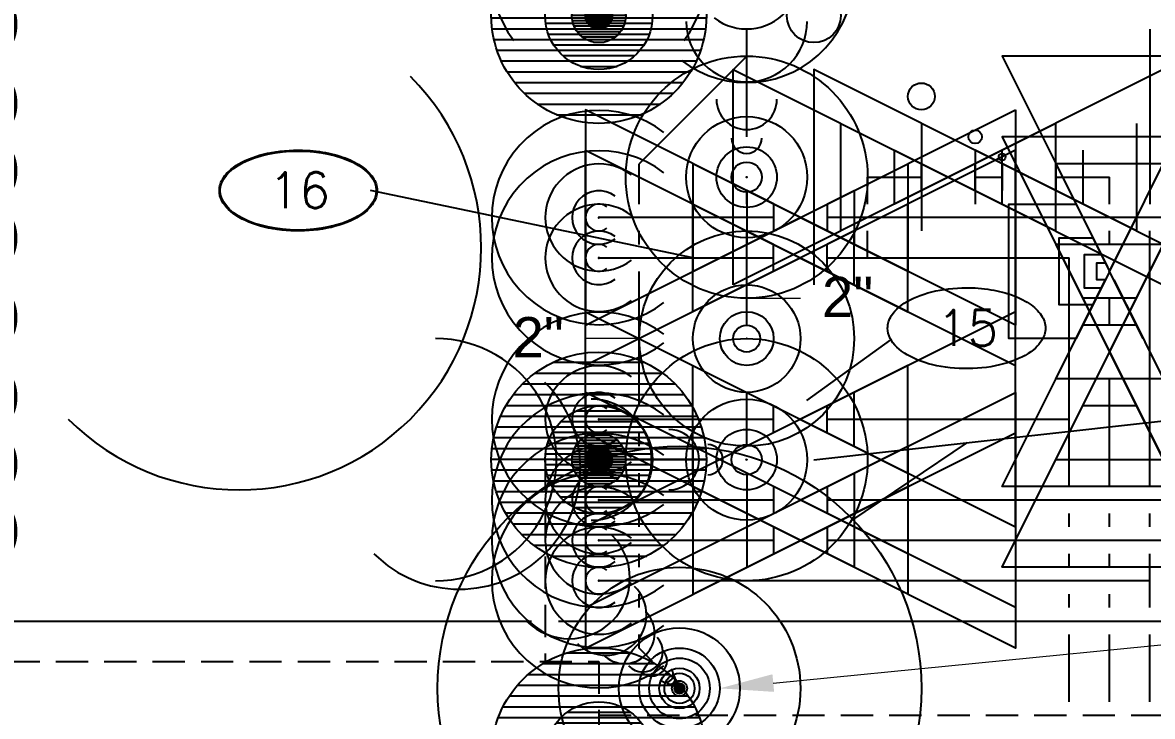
# Model space of a CAD drawing. Extents: x -6836 to 2023, y 218 to 1042.
# Drawn here: x -831.8 to -705.7, y 768.1 to 845.5 of the extents above; entities that cross this region are included whole.
import ezdxf
from ezdxf import colors
from ezdxf.entities.mleader import LeaderData, LeaderLine
from ezdxf.enums import TextEntityAlignment as Align
from ezdxf.math import Vec2, Vec3

# ---------------------------------------------------------------- set-up
doc = ezdxf.new("R2010")
doc.units = 0
doc.header["$LTSCALE"] = 18
doc.header["$MEASUREMENT"] = 0
doc.linetypes.add('VENT', pattern=[0.30000000000000004, 0.2, -0.1])
for name, color, linetype, lineweight in [('G-ANNO-TEXT', 70, 'Continuous', 0), ('G-ANNO-TEXT @ 1', 70, 'Continuous', 0), ('G-ANNO-TEXT @ 192', 70, 'Continuous', 0), ('G-ANNO-TEXT @ 384', 70, 'Continuous', 0), ('G-ANNO-TEXT @ 48', 70, 'Continuous', 0), ('G-ANNO-TEXT @ 96', 70, 'Continuous', 0)]:
    doc.layers.add(name, color=color, linetype=linetype, lineweight=lineweight)
for name, color, linetype in [('P-14HW-N', 3, 'Continuous'), ('P-14HW-N @ 1 (1)', 3, 'Continuous'), ('P-14HW-N @ 192', 3, 'Continuous'), ('P-14HW-N @ 384', 3, 'Continuous'), ('P-14HW-N @ 48', 3, 'Continuous'), ('P-14HW-N @ 96', 3, 'Continuous'), ('P-14HWC-N', 6, 'Continuous'), ('P-14HWC-N @ 1', 6, 'Continuous'), ('P-14HWC-N @ 192', 6, 'Continuous'), ('P-14HWC-N @ 384', 6, 'Continuous'), ('P-14HWC-N @ 48', 6, 'Continuous'), ('P-14HWC-N @ 96', 6, 'Continuous'), ('P-CW-N', 4, 'Continuous'), ('P-CW-N @ 1 (1)', 4, 'Continuous'), ('P-CW-N @ 192', 4, 'Continuous'), ('P-CW-N @ 384', 4, 'Continuous'), ('P-CW-N @ 48', 4, 'Continuous'), ('P-CW-N @ 96', 4, 'Continuous'), ('P-HW-N', 1, 'Continuous'), ('P-HW-N @ 1 (1)', 1, 'Continuous'), ('P-HW-N @ 192', 1, 'Continuous'), ('P-HW-N @ 384', 1, 'Continuous'), ('P-HW-N @ 48', 1, 'Continuous'), ('P-HW-N @ 96', 1, 'Continuous'), ('P-IW-N', 1, 'Continuous'), ('P-IW-N @ 1 (1)', 1, 'Continuous'), ('P-IW-N @ 1 (2)', 1, 'Continuous'), ('P-IW-N @ 12', 1, 'Continuous'), ('P-IW-N @ 128', 1, 'Continuous'), ('P-IW-N @ 16', 1, 'Continuous'), ('P-IW-N @ 192', 1, 'Continuous'), ('P-IW-N @ 2', 1, 'Continuous'), ('P-IW-N @ 24', 1, 'Continuous'), ('P-IW-N @ 384', 1, 'Continuous'), ('P-IW-N @ 4', 1, 'Continuous'), ('P-IW-N @ 48', 1, 'Continuous'), ('P-IW-N @ 64', 1, 'Continuous'), ('P-IW-N @ 768', 1, 'Continuous'), ('P-IW-N @ 8', 1, 'Continuous'), ('P-IW-N @ 96', 1, 'Continuous'), ('P-KW-N', 1, 'Continuous'), ('P-KW-N @ 1', 1, 'Continuous'), ('P-KW-N @ 192', 1, 'Continuous'), ('P-KW-N @ 384', 1, 'Continuous'), ('P-KW-N @ 48', 1, 'Continuous'), ('P-KW-N @ 96', 1, 'Continuous'), ('P-PLBG-ITEM', 70, 'Continuous'), ('P-SAN-N', 6, 'Continuous'), ('P-SAN-N @ 1', 6, 'Continuous'), ('P-SAN-N @ 192', 6, 'Continuous'), ('P-SAN-N @ 384', 6, 'Continuous'), ('P-SAN-N @ 48', 6, 'Continuous'), ('P-SAN-N @ 96', 6, 'Continuous'), ('P-SANV-N', 5, 'VENT'), ('P-SANV-N @ 1 (1)', 5, 'VENT'), ('P-SANV-N @ 192', 5, 'VENT'), ('P-SANV-N @ 384', 5, 'VENT'), ('P-SANV-N @ 48', 5, 'VENT'), ('P-SANV-N @ 96', 5, 'VENT')]:
    doc.layers.add(name, color=color, linetype=linetype)
doc.styles.add('Arial', font='arial.ttf')
doc.styles.get("Standard").update_dxf_attribs({"font": 'txt.shx'})
doc.dimstyles.new('Loop048', dxfattribs={"dimscale": 0, "dimtxt": 0.09375, "dimasz": 0.03125, "dimexe": 0.0625, "dimexo": 0.0625, "dimgap": 0.09375, "dimtad": 1, "dimdec": 4, "dimzin": 3, "dimdsep": 46, "dimlunit": 4, "dimtxsty": 'Arial', "dimblk": 'OBLIQUE', "dimcen": 0.09375, "dimdle": 0.0625, "dimclrd": 256, "dimclre": 256, "dimclrt": 256, "dimadec": 4, "dimazin": 0, "dimtfac": 0.8, "dimtdec": 4, "dimtix": 1, "dimtofl": 0, "dimtmove": 1, "dimatfit": 0, "dimldrblk": 'LeaderNoteBlock', "dimfxl": 1, "dimfrac": 1, "dimtolj": 1, "dimtzin": 0, "dimlwd": -1, "dimlwe": -1, "dimarcsym": 0})
pattern_1 = [(180, (0, 0), (-4.336808689942018e-19, -0.003125), [])]

# ---------------------------------------------------------------- blocks, each defined once
blk = doc.blocks.new('*U27')
at = {"linetype": 'Continuous'}
blk.add_circle((0, 0), 0.08288711157735473, dxfattribs=at)
at = {"linetype": 'Continuous', "style": 'Arial'}
blk.add_text('TP', height=0.078125, dxfattribs=at).set_placement((0, 0), align=Align.MIDDLE)
blk = doc.blocks.new('*U2243')
at = {"layer": 'G-ANNO-TEXT @ 1'}
blk.add_blockref('*U27', (-683.5000000149357, 741.4040562277223), dxfattribs=at)
at = {"layer": 'G-ANNO-TEXT @ 192', "xscale": 192, "yscale": 192, "zscale": 192}
blk.add_blockref('*U27', (-683.5000000149357, 741.4040562277223), dxfattribs=at)
at = {"layer": 'G-ANNO-TEXT @ 384', "xscale": 384, "yscale": 384, "zscale": 384}
blk.add_blockref('*U27', (-683.5000000149357, 741.4040562277223), dxfattribs=at)
at = {"layer": 'G-ANNO-TEXT @ 48', "xscale": 48, "yscale": 48, "zscale": 48}
blk.add_blockref('*U27', (-683.5000000149357, 741.4040562277223), dxfattribs=at)
at = {"layer": 'G-ANNO-TEXT @ 96', "xscale": 96, "yscale": 96, "zscale": 96}
blk.add_blockref('*U27', (-683.5000000149357, 741.4040562277223), dxfattribs=at)
blk = doc.blocks.new('*U32')
at = {"linetype": 'Continuous'}
blk.add_arc((0, 0), 0.03111555437015312, 232.5669694738212, 127.4330305261797, dxfattribs=at)
blk = doc.blocks.new('*U2245')
at = {"layer": 'P-14HW-N @ 1 (1)', "rotation": 180}
blk.add_blockref('*U32', (-767.5000000149357, 819.2428015229925), dxfattribs=at)
at = {"layer": 'P-14HW-N @ 192', "xscale": 192, "yscale": 192, "zscale": 192, "rotation": 180}
blk.add_blockref('*U32', (-767.5000000149357, 819.2428015229925), dxfattribs=at)
at = {"layer": 'P-14HW-N @ 384', "xscale": 384, "yscale": 384, "zscale": 384, "rotation": 180}
blk.add_blockref('*U32', (-767.5000000149357, 819.2428015229925), dxfattribs=at)
at = {"layer": 'P-14HW-N @ 48', "xscale": 48, "yscale": 48, "zscale": 48, "rotation": 180}
blk.add_blockref('*U32', (-767.5000000149357, 819.2428015229925), dxfattribs=at)
at = {"layer": 'P-14HW-N @ 96', "xscale": 96, "yscale": 96, "zscale": 96, "rotation": 180}
blk.add_blockref('*U32', (-767.5000000149357, 819.2428015229925), dxfattribs=at)
blk = doc.blocks.new('*U2246')
at = {"layer": 'P-SANV-N @ 1 (1)'}
blk.add_blockref('*U32', (-751.0000000149357, 850.7428015229925), dxfattribs=at)
at = {"layer": 'P-SANV-N @ 192', "xscale": 192, "yscale": 192, "zscale": 192}
blk.add_blockref('*U32', (-751.0000000149357, 850.7428015229925), dxfattribs=at)
at = {"layer": 'P-SANV-N @ 384', "xscale": 384, "yscale": 384, "zscale": 384}
blk.add_blockref('*U32', (-751.0000000149357, 850.7428015229925), dxfattribs=at)
at = {"layer": 'P-SANV-N @ 48', "xscale": 48, "yscale": 48, "zscale": 48}
blk.add_blockref('*U32', (-751.0000000149357, 850.7428015229925), dxfattribs=at)
at = {"layer": 'P-SANV-N @ 96', "xscale": 96, "yscale": 96, "zscale": 96}
blk.add_blockref('*U32', (-751.0000000149357, 850.7428015229925), dxfattribs=at)
blk = doc.blocks.new('*U2248')
at = {"layer": 'P-CW-N @ 1 (1)', "rotation": 180}
blk.add_blockref('*U32', (-767.5000000149357, 787.7428015229925), dxfattribs=at)
at = {"layer": 'P-CW-N @ 192', "xscale": 192, "yscale": 192, "zscale": 192, "rotation": 180}
blk.add_blockref('*U32', (-767.5000000149357, 787.7428015229925), dxfattribs=at)
at = {"layer": 'P-CW-N @ 384', "xscale": 384, "yscale": 384, "zscale": 384, "rotation": 180}
blk.add_blockref('*U32', (-767.5000000149357, 787.7428015229925), dxfattribs=at)
at = {"layer": 'P-CW-N @ 48', "xscale": 48, "yscale": 48, "zscale": 48, "rotation": 180}
blk.add_blockref('*U32', (-767.5000000149357, 787.7428015229925), dxfattribs=at)
at = {"layer": 'P-CW-N @ 96', "xscale": 96, "yscale": 96, "zscale": 96, "rotation": 180}
blk.add_blockref('*U32', (-767.5000000149357, 787.7428015229925), dxfattribs=at)
blk = doc.blocks.new('*U37')
blk.add_circle((0, 0), 0.03125)
blk = doc.blocks.new('*U2250')
at = {"layer": 'P-KW-N @ 1'}
blk.add_blockref('*U37', (-751.0000000149357, 810.2428015229925), dxfattribs=at)
at = {"layer": 'P-KW-N @ 192', "xscale": 192, "yscale": 192, "zscale": 192}
blk.add_blockref('*U37', (-751.0000000149357, 810.2428015229925), dxfattribs=at)
at = {"layer": 'P-KW-N @ 384', "xscale": 384, "yscale": 384, "zscale": 384}
blk.add_blockref('*U37', (-751.0000000149357, 810.2428015229925), dxfattribs=at)
at = {"layer": 'P-KW-N @ 48', "xscale": 48, "yscale": 48, "zscale": 48}
blk.add_blockref('*U37', (-751.0000000149357, 810.2428015229925), dxfattribs=at)
at = {"layer": 'P-KW-N @ 96', "xscale": 96, "yscale": 96, "zscale": 96}
blk.add_blockref('*U37', (-751.0000000149357, 810.2428015229925), dxfattribs=at)
blk = doc.blocks.new('*U40')
at = {"linetype": 'Continuous'}
blk.add_circle((0, 0), 0.03515625, dxfattribs=at)
blk.add_arc((0.09046299364832541, 2.556089733746285e-18), 0.03515625, 90, 270, dxfattribs=at)
blk = doc.blocks.new('*U2259')
at = {"layer": 'P-KW-N @ 1', "rotation": 89.99999999999999}
blk.add_blockref('*U40', (-751.0000000149357, 828.2428015229925), dxfattribs=at)
at = {"layer": 'P-KW-N @ 192', "xscale": 192, "yscale": 192, "zscale": 192, "rotation": 89.99999999999999}
blk.add_blockref('*U40', (-751.0000000149357, 828.2428015229925), dxfattribs=at)
at = {"layer": 'P-KW-N @ 384', "xscale": 384, "yscale": 384, "zscale": 384, "rotation": 89.99999999999999}
blk.add_blockref('*U40', (-751.0000000149357, 828.2428015229925), dxfattribs=at)
at = {"layer": 'P-KW-N @ 48', "xscale": 48, "yscale": 48, "zscale": 48, "rotation": 90}
blk.add_blockref('*U40', (-751.0000000149357, 828.2428015229925), dxfattribs=at)
at = {"layer": 'P-KW-N @ 96', "xscale": 96, "yscale": 96, "zscale": 96, "rotation": 89.99999999999999}
blk.add_blockref('*U40', (-751.0000000149357, 828.2428015229925), dxfattribs=at)
blk = doc.blocks.new('_Oblique')
at = {"color": 0, "linetype": 'ByBlock', "lineweight": -2}
blk.add_line((-0.5, -0.5), (0.5, 0.5), dxfattribs=at)
blk = doc.blocks.new('LeaderNoteBlock')
blk.add_ellipse((0, 0), major_axis=(1, -1.836909530733566e-16), ratio=0.2499999999998295, start_param=5.387520513321723, end_param=10.32044275462724)
blk = doc.blocks.new('*U2269')
at = {"layer": 'P-CW-N @ 1 (1)', "rotation": 180}
blk.add_blockref('*U32', (-767.5000000149357, 823.7428015229925), dxfattribs=at)
at = {"layer": 'P-CW-N @ 192', "xscale": 192, "yscale": 192, "zscale": 192, "rotation": 180}
blk.add_blockref('*U32', (-767.5000000149357, 823.7428015229925), dxfattribs=at)
at = {"layer": 'P-CW-N @ 384', "xscale": 384, "yscale": 384, "zscale": 384, "rotation": 180}
blk.add_blockref('*U32', (-767.5000000149357, 823.7428015229925), dxfattribs=at)
at = {"layer": 'P-CW-N @ 48', "xscale": 48, "yscale": 48, "zscale": 48, "rotation": 180}
blk.add_blockref('*U32', (-767.5000000149357, 823.7428015229925), dxfattribs=at)
at = {"layer": 'P-CW-N @ 96', "xscale": 96, "yscale": 96, "zscale": 96, "rotation": 180}
blk.add_blockref('*U32', (-767.5000000149357, 823.7428015229925), dxfattribs=at)
blk = doc.blocks.new('*U48')
at = {"linetype": 'Continuous'}
blk.add_circle((0, 0), 0.03515625, dxfattribs=at)
blk.add_arc((8.10960107507864e-16, 0.09046299364832541), 0.03515625, 179.9999999999995, 359.9999999999995, dxfattribs=at)
blk = doc.blocks.new('*U2271')
at = {"layer": 'P-SAN-N @ 1', "rotation": 89.99999999999999}
blk.add_blockref('*U48', (-751.0000000149357, 796.7428015229925), dxfattribs=at)
at = {"layer": 'P-SAN-N @ 192', "xscale": 192, "yscale": 192, "zscale": 192, "rotation": 89.99999999999999}
blk.add_blockref('*U48', (-751.0000000149357, 796.7428015229925), dxfattribs=at)
at = {"layer": 'P-SAN-N @ 384', "xscale": 384, "yscale": 384, "zscale": 384, "rotation": 89.99999999999999}
blk.add_blockref('*U48', (-751.0000000149357, 796.7428015229925), dxfattribs=at)
at = {"layer": 'P-SAN-N @ 48', "xscale": 48, "yscale": 48, "zscale": 48, "rotation": 90}
blk.add_blockref('*U48', (-751.0000000149357, 796.7428015229925), dxfattribs=at)
at = {"layer": 'P-SAN-N @ 96', "xscale": 96, "yscale": 96, "zscale": 96, "rotation": 89.99999999999999}
blk.add_blockref('*U48', (-751.0000000149357, 796.7428015229925), dxfattribs=at)
blk = doc.blocks.new('*U23')
h = blk.add_hatch()
h.set_pattern_fill('ANSI31', color=256, scale=0.025, angle=135)
h.set_pattern_definition(pattern_1)
edge = h.paths.add_edge_path()
edge.add_arc((-3.469446951953614e-18, -6.938893903907228e-18), 0.03125000000000001, 0, 360)
blk.add_circle((0, 0), 0.03125)
blk = doc.blocks.new('*U2272')
at = {"layer": 'P-SAN-N @ 1'}
blk.add_blockref('*U23', (-767.5000000149357, 796.7428015229925), dxfattribs=at)
at = {"layer": 'P-SAN-N @ 192', "xscale": 192, "yscale": 192, "zscale": 192}
blk.add_blockref('*U23', (-767.5000000149357, 796.7428015229925), dxfattribs=at)
at = {"layer": 'P-SAN-N @ 384', "xscale": 384, "yscale": 384, "zscale": 384}
blk.add_blockref('*U23', (-767.5000000149357, 796.7428015229925), dxfattribs=at)
at = {"layer": 'P-SAN-N @ 48', "xscale": 48, "yscale": 48, "zscale": 48}
blk.add_blockref('*U23', (-767.5000000149357, 796.7428015229925), dxfattribs=at)
at = {"layer": 'P-SAN-N @ 96', "xscale": 96, "yscale": 96, "zscale": 96}
blk.add_blockref('*U23', (-767.5000000149357, 796.7428015229925), dxfattribs=at)
blk = doc.blocks.new('*U2273')
at = {"layer": 'P-HW-N @ 1 (1)', "rotation": 180}
blk.add_blockref('*U32', (-767.5000000149357, 783.2428015229925), dxfattribs=at)
at = {"layer": 'P-HW-N @ 192', "xscale": 192, "yscale": 192, "zscale": 192, "rotation": 180}
blk.add_blockref('*U32', (-767.5000000149357, 783.2428015229925), dxfattribs=at)
at = {"layer": 'P-HW-N @ 384', "xscale": 384, "yscale": 384, "zscale": 384, "rotation": 180}
blk.add_blockref('*U32', (-767.5000000149357, 783.2428015229925), dxfattribs=at)
at = {"layer": 'P-HW-N @ 48', "xscale": 48, "yscale": 48, "zscale": 48, "rotation": 180}
blk.add_blockref('*U32', (-767.5000000149357, 783.2428015229925), dxfattribs=at)
at = {"layer": 'P-HW-N @ 96', "xscale": 96, "yscale": 96, "zscale": 96, "rotation": 180}
blk.add_blockref('*U32', (-767.5000000149357, 783.2428015229925), dxfattribs=at)
blk = doc.blocks.new('PLMB BALL VALVES')
at = {"linetype": 'Continuous'}
blk.add_lwpolyline([(-0.06249999999977263, -0.03124999999991473), (-0.06249999999977263, 0.03124999999991463), (0.0625, -0.03124999999991473), (0.0625, 0.03124999999991472), (-0.06249999999977263, -0.03124999999991473)], dxfattribs=at)
blk = doc.blocks.new('*U2428')
at = {"layer": 'P-CW-N @ 1 (1)', "rotation": 180}
blk.add_blockref('PLMB BALL VALVES', (-745.0000000149357, 823.7428015229925), dxfattribs=at)
at = {"layer": 'P-CW-N @ 192', "xscale": 192, "yscale": 192, "zscale": 192, "rotation": 180}
blk.add_blockref('PLMB BALL VALVES', (-745.0000000149357, 823.7428015229925), dxfattribs=at)
at = {"layer": 'P-CW-N @ 384', "xscale": 384, "yscale": 384, "zscale": 384, "rotation": 180}
blk.add_blockref('PLMB BALL VALVES', (-745.0000000149357, 823.7428015229925), dxfattribs=at)
at = {"layer": 'P-CW-N @ 48', "xscale": 48, "yscale": 48, "zscale": 48, "rotation": 180}
blk.add_blockref('PLMB BALL VALVES', (-745.0000000149357, 823.7428015229925), dxfattribs=at)
at = {"layer": 'P-CW-N @ 96', "xscale": 96, "yscale": 96, "zscale": 96, "rotation": 180}
blk.add_blockref('PLMB BALL VALVES', (-745.0000000149357, 823.7428015229925), dxfattribs=at)
blk = doc.blocks.new('*U2429')
at = {"layer": 'P-14HW-N @ 1 (1)'}
blk.add_blockref('PLMB BALL VALVES', (-745.0000000149357, 819.2428015229925), dxfattribs=at)
at = {"layer": 'P-14HW-N @ 192', "xscale": 192, "yscale": 192, "zscale": 192}
blk.add_blockref('PLMB BALL VALVES', (-745.0000000149357, 819.2428015229925), dxfattribs=at)
at = {"layer": 'P-14HW-N @ 384', "xscale": 384, "yscale": 384, "zscale": 384}
blk.add_blockref('PLMB BALL VALVES', (-745.0000000149357, 819.2428015229925), dxfattribs=at)
at = {"layer": 'P-14HW-N @ 48', "xscale": 48, "yscale": 48, "zscale": 48}
blk.add_blockref('PLMB BALL VALVES', (-745.0000000149357, 819.2428015229925), dxfattribs=at)
at = {"layer": 'P-14HW-N @ 96', "xscale": 96, "yscale": 96, "zscale": 96}
blk.add_blockref('PLMB BALL VALVES', (-745.0000000149357, 819.2428015229925), dxfattribs=at)
blk = doc.blocks.new('*U36')
h = blk.add_hatch()
h.set_pattern_fill('ANSI31', color=256, scale=0.025, angle=135)
h.set_pattern_definition(pattern_1)
edge = h.paths.add_edge_path()
edge.add_arc((-3.469446951953614e-18, -6.938893903907228e-18), 0.03125000000000001, 0, 360)
blk.add_circle((0, 0), 0.03125)
blk = doc.blocks.new('*U2433')
at = {"layer": 'P-SANV-N @ 1 (1)'}
blk.add_blockref('*U36', (-767.5000000149357, 763.7428015229925), dxfattribs=at)
at = {"layer": 'P-SANV-N @ 192', "xscale": 192, "yscale": 192, "zscale": 192}
blk.add_blockref('*U36', (-767.5000000149357, 763.7428015229925), dxfattribs=at)
at = {"layer": 'P-SANV-N @ 384', "xscale": 384, "yscale": 384, "zscale": 384}
blk.add_blockref('*U36', (-767.5000000149357, 763.7428015229925), dxfattribs=at)
at = {"layer": 'P-SANV-N @ 48', "xscale": 48, "yscale": 48, "zscale": 48}
blk.add_blockref('*U36', (-767.5000000149357, 763.7428015229925), dxfattribs=at)
at = {"layer": 'P-SANV-N @ 96', "xscale": 96, "yscale": 96, "zscale": 96}
blk.add_blockref('*U36', (-767.5000000149357, 763.7428015229925), dxfattribs=at)
blk = doc.blocks.new('*U2434')
at = {"layer": 'P-14HW-N @ 1 (1)', "rotation": 180}
blk.add_blockref('*U32', (-767.5000000149357, 801.2428015229925), dxfattribs=at)
at = {"layer": 'P-14HW-N @ 192', "xscale": 192, "yscale": 192, "zscale": 192, "rotation": 180}
blk.add_blockref('*U32', (-767.5000000149357, 801.2428015229925), dxfattribs=at)
at = {"layer": 'P-14HW-N @ 384', "xscale": 384, "yscale": 384, "zscale": 384, "rotation": 180}
blk.add_blockref('*U32', (-767.5000000149357, 801.2428015229925), dxfattribs=at)
at = {"layer": 'P-14HW-N @ 48', "xscale": 48, "yscale": 48, "zscale": 48, "rotation": 180}
blk.add_blockref('*U32', (-767.5000000149357, 801.2428015229925), dxfattribs=at)
at = {"layer": 'P-14HW-N @ 96', "xscale": 96, "yscale": 96, "zscale": 96, "rotation": 180}
blk.add_blockref('*U32', (-767.5000000149357, 801.2428015229925), dxfattribs=at)
blk = doc.blocks.new('*U2435')
at = {"layer": 'P-CW-N @ 1 (1)', "rotation": 180}
blk.add_blockref('*U32', (-767.5000000149357, 792.2428015229925), dxfattribs=at)
at = {"layer": 'P-CW-N @ 192', "xscale": 192, "yscale": 192, "zscale": 192, "rotation": 180}
blk.add_blockref('*U32', (-767.5000000149357, 792.2428015229925), dxfattribs=at)
at = {"layer": 'P-CW-N @ 384', "xscale": 384, "yscale": 384, "zscale": 384, "rotation": 180}
blk.add_blockref('*U32', (-767.5000000149357, 792.2428015229925), dxfattribs=at)
at = {"layer": 'P-CW-N @ 48', "xscale": 48, "yscale": 48, "zscale": 48, "rotation": 180}
blk.add_blockref('*U32', (-767.5000000149357, 792.2428015229925), dxfattribs=at)
at = {"layer": 'P-CW-N @ 96', "xscale": 96, "yscale": 96, "zscale": 96, "rotation": 180}
blk.add_blockref('*U32', (-767.5000000149357, 792.2428015229925), dxfattribs=at)
blk = doc.blocks.new('*U2436')
at = {"layer": 'P-CW-N @ 1 (1)', "rotation": 180}
blk.add_blockref('PLMB BALL VALVES', (-745.0000000149357, 792.2428015229925), dxfattribs=at)
at = {"layer": 'P-CW-N @ 192', "xscale": 192, "yscale": 192, "zscale": 192, "rotation": 180}
blk.add_blockref('PLMB BALL VALVES', (-745.0000000149357, 792.2428015229925), dxfattribs=at)
at = {"layer": 'P-CW-N @ 384', "xscale": 384, "yscale": 384, "zscale": 384, "rotation": 180}
blk.add_blockref('PLMB BALL VALVES', (-745.0000000149357, 792.2428015229925), dxfattribs=at)
at = {"layer": 'P-CW-N @ 48', "xscale": 48, "yscale": 48, "zscale": 48, "rotation": 180}
blk.add_blockref('PLMB BALL VALVES', (-745.0000000149357, 792.2428015229925), dxfattribs=at)
at = {"layer": 'P-CW-N @ 96', "xscale": 96, "yscale": 96, "zscale": 96, "rotation": 180}
blk.add_blockref('PLMB BALL VALVES', (-745.0000000149357, 792.2428015229925), dxfattribs=at)
blk = doc.blocks.new('*U2437')
at = {"layer": 'P-14HW-N @ 1 (1)'}
blk.add_blockref('PLMB BALL VALVES', (-745.0000000149357, 801.2428015229925), dxfattribs=at)
at = {"layer": 'P-14HW-N @ 192', "xscale": 192, "yscale": 192, "zscale": 192}
blk.add_blockref('PLMB BALL VALVES', (-745.0000000149357, 801.2428015229925), dxfattribs=at)
at = {"layer": 'P-14HW-N @ 384', "xscale": 384, "yscale": 384, "zscale": 384}
blk.add_blockref('PLMB BALL VALVES', (-745.0000000149357, 801.2428015229925), dxfattribs=at)
at = {"layer": 'P-14HW-N @ 48', "xscale": 48, "yscale": 48, "zscale": 48}
blk.add_blockref('PLMB BALL VALVES', (-745.0000000149357, 801.2428015229925), dxfattribs=at)
at = {"layer": 'P-14HW-N @ 96', "xscale": 96, "yscale": 96, "zscale": 96}
blk.add_blockref('PLMB BALL VALVES', (-745.0000000149357, 801.2428015229925), dxfattribs=at)
blk = doc.blocks.new('*U2438')
at = {"layer": 'P-CW-N @ 1 (1)', "rotation": 180}
blk.add_blockref('PLMB BALL VALVES', (-745.0000000149357, 787.7428015229925), dxfattribs=at)
at = {"layer": 'P-CW-N @ 192', "xscale": 192, "yscale": 192, "zscale": 192, "rotation": 180}
blk.add_blockref('PLMB BALL VALVES', (-745.0000000149357, 787.7428015229925), dxfattribs=at)
at = {"layer": 'P-CW-N @ 384', "xscale": 384, "yscale": 384, "zscale": 384, "rotation": 180}
blk.add_blockref('PLMB BALL VALVES', (-745.0000000149357, 787.7428015229925), dxfattribs=at)
at = {"layer": 'P-CW-N @ 48', "xscale": 48, "yscale": 48, "zscale": 48, "rotation": 180}
blk.add_blockref('PLMB BALL VALVES', (-745.0000000149357, 787.7428015229925), dxfattribs=at)
at = {"layer": 'P-CW-N @ 96', "xscale": 96, "yscale": 96, "zscale": 96, "rotation": 180}
blk.add_blockref('PLMB BALL VALVES', (-745.0000000149357, 787.7428015229925), dxfattribs=at)
blk = doc.blocks.new('*U2440')
at = {"layer": 'P-SANV-N @ 1 (1)'}
blk.add_blockref('*U36', (-767.5000000149357, 846.2428015229925), dxfattribs=at)
at = {"layer": 'P-SANV-N @ 192', "xscale": 192, "yscale": 192, "zscale": 192}
blk.add_blockref('*U36', (-767.5000000149357, 846.2428015229925), dxfattribs=at)
at = {"layer": 'P-SANV-N @ 384', "xscale": 384, "yscale": 384, "zscale": 384}
blk.add_blockref('*U36', (-767.5000000149357, 846.2428015229925), dxfattribs=at)
at = {"layer": 'P-SANV-N @ 48', "xscale": 48, "yscale": 48, "zscale": 48}
blk.add_blockref('*U36', (-767.5000000149357, 846.2428015229925), dxfattribs=at)
at = {"layer": 'P-SANV-N @ 96', "xscale": 96, "yscale": 96, "zscale": 96}
blk.add_blockref('*U36', (-767.5000000149357, 846.2428015229925), dxfattribs=at)
blk = doc.blocks.new('*U3')
at = {"linetype": 'Continuous'}
blk.add_arc((0, 0), 0.03111555437015312, 232.5669694738212, 127.4330305261797, dxfattribs=at)
blk = doc.blocks.new('*U2441')
at = {"layer": 'P-SANV-N @ 1 (1)', "rotation": 89.99999999999999}
blk.add_blockref('*U3', (-767.5000000149357, 850.7428015229925), dxfattribs=at)
at = {"layer": 'P-SANV-N @ 192', "xscale": 192.0000000000001, "yscale": 192.0000000000001, "zscale": 192.0000000000001, "rotation": 89.99999999999999}
blk.add_blockref('*U3', (-767.5000000149357, 850.7428015229925), dxfattribs=at)
at = {"layer": 'P-SANV-N @ 384', "xscale": 384.0000000000001, "yscale": 384.0000000000001, "zscale": 384.0000000000001, "rotation": 89.99999999999999}
blk.add_blockref('*U3', (-767.5000000149357, 850.7428015229925), dxfattribs=at)
at = {"layer": 'P-SANV-N @ 48', "xscale": 48, "yscale": 48, "zscale": 48, "rotation": 89.99999999999999}
blk.add_blockref('*U3', (-767.5000000149357, 850.7428015229925), dxfattribs=at)
at = {"layer": 'P-SANV-N @ 96', "xscale": 96.00000000000003, "yscale": 96.00000000000003, "zscale": 96.00000000000003, "rotation": 89.99999999999999}
blk.add_blockref('*U3', (-767.5000000149357, 850.7428015229925), dxfattribs=at)
blk = doc.blocks.new('*U2445')
at = {"layer": 'P-14HWC-N @ 1'}
blk.add_blockref('PLMB BALL VALVES', (-728.5000000149357, 828.2428015229925), dxfattribs=at)
at = {"layer": 'P-14HWC-N @ 192', "xscale": 192, "yscale": 192, "zscale": 192}
blk.add_blockref('PLMB BALL VALVES', (-728.5000000149357, 828.2428015229925), dxfattribs=at)
at = {"layer": 'P-14HWC-N @ 384', "xscale": 384, "yscale": 384, "zscale": 384}
blk.add_blockref('PLMB BALL VALVES', (-728.5000000149357, 828.2428015229925), dxfattribs=at)
at = {"layer": 'P-14HWC-N @ 48', "xscale": 48, "yscale": 48, "zscale": 48}
blk.add_blockref('PLMB BALL VALVES', (-728.5000000149357, 828.2428015229925), dxfattribs=at)
at = {"layer": 'P-14HWC-N @ 96', "xscale": 96, "yscale": 96, "zscale": 96}
blk.add_blockref('PLMB BALL VALVES', (-728.5000000149357, 828.2428015229925), dxfattribs=at)
blk = doc.blocks.new('CHECK VALVE')
at = {"linetype": 'Continuous'}
blk.add_lwpolyline([(0.0625, 0.0625, 0, 0.02734375, 0), (0.004140429033668624, 0.0625, 0, 0, 0), (0.004140429033668624, 0.0625, 0, 0, 0), (-0.06249999999977263, 0.0625, 0, 0, 0)], format="xyseb", dxfattribs=at)
blk.add_lwpolyline([(0.0625, 0.03125), (0.0625, -0.03125), (-0.0625, 0.03125), (-0.0625, -0.03125)], dxfattribs=at)
blk.add_circle((-0.0625, 0.046875), 0.007812499999988433, dxfattribs=at)
blk = doc.blocks.new('*U2446')
at = {"layer": 'P-14HWC-N @ 1'}
blk.add_blockref('CHECK VALVE', (-719.5000000149357, 828.2428015229925), dxfattribs=at)
at = {"layer": 'P-14HWC-N @ 192', "xscale": 192, "yscale": 192, "zscale": 192}
blk.add_blockref('CHECK VALVE', (-719.5000000149357, 828.2428015229925), dxfattribs=at)
at = {"layer": 'P-14HWC-N @ 384', "xscale": 384, "yscale": 384, "zscale": 384}
blk.add_blockref('CHECK VALVE', (-719.5000000149357, 828.2428015229925), dxfattribs=at)
at = {"layer": 'P-14HWC-N @ 48', "xscale": 48, "yscale": 48, "zscale": 48}
blk.add_blockref('CHECK VALVE', (-719.5000000149357, 828.2428015229925), dxfattribs=at)
at = {"layer": 'P-14HWC-N @ 96', "xscale": 96, "yscale": 96, "zscale": 96}
blk.add_blockref('CHECK VALVE', (-719.5000000149357, 828.2428015229925), dxfattribs=at)
blk = doc.blocks.new('*U2447')
at = {"layer": 'P-14HWC-N @ 1', "rotation": 89.99999999999999}
blk.add_blockref('PLMB BALL VALVES', (-710.5000000149357, 808.7428015229925), dxfattribs=at)
at = {"layer": 'P-14HWC-N @ 192', "xscale": 192, "yscale": 192, "zscale": 192, "rotation": 89.99999999999999}
blk.add_blockref('PLMB BALL VALVES', (-710.5000000149357, 808.7428015229925), dxfattribs=at)
at = {"layer": 'P-14HWC-N @ 384', "xscale": 384, "yscale": 384, "zscale": 384, "rotation": 89.99999999999999}
blk.add_blockref('PLMB BALL VALVES', (-710.5000000149357, 808.7428015229925), dxfattribs=at)
at = {"layer": 'P-14HWC-N @ 48', "xscale": 48, "yscale": 48, "zscale": 48, "rotation": 90}
blk.add_blockref('PLMB BALL VALVES', (-710.5000000149357, 808.7428015229925), dxfattribs=at)
at = {"layer": 'P-14HWC-N @ 96', "xscale": 96, "yscale": 96, "zscale": 96, "rotation": 89.99999999999999}
blk.add_blockref('PLMB BALL VALVES', (-710.5000000149357, 808.7428015229925), dxfattribs=at)
blk = doc.blocks.new('*U67')
at = {"linetype": 'Continuous'}
for points in [[(-0.01950223899833947, -0.009751119128395658), (-0.06250000047529625, -0.03124999904940751), (-0.06249999952470375, 0.03125000095059249), (-0.01950223850397403, 0.009751119622759319)], [(0.01950223850397226, -0.009751119622759319), (0.06249999952470375, -0.03125000095059249), (0.06250000047529625, 0.03124999904940751), (0.0195022389983377, 0.009751119128395658)], [(-0.01950223850397423, 0.00975111962275942), (-0.01950223850397423, 0.02925335812675912), (0.0195022389983379, 0.02925335812675912), (0.0195022389983379, 0.00975111912839576)], [(-0.01950223850397562, -0.009751119622759222), (4.943599696272116e-10, -4.943635590677493e-10), (-0.01950223800961018, 0.009751119128395755)], [(0.01950223899833789, 0.009751119128395757), (4.943647435862175e-10, -4.943635590677493e-10), (0.01950223949270333, -0.00975111962275922)]]:
    blk.add_lwpolyline(points, dxfattribs=at)
blk = doc.blocks.new('*U2448')
at = {"layer": 'P-14HWC-N @ 1', "rotation": 89.99999999999999}
blk.add_blockref('*U67', (-710.5000000149357, 817.7428015229925), dxfattribs=at)
at = {"layer": 'P-14HWC-N @ 192', "xscale": 192, "yscale": 192, "zscale": 192, "rotation": 89.99999999999999}
blk.add_blockref('*U67', (-710.5000000149357, 817.7428015229925), dxfattribs=at)
at = {"layer": 'P-14HWC-N @ 384', "xscale": 384, "yscale": 384, "zscale": 384, "rotation": 89.99999999999999}
blk.add_blockref('*U67', (-710.5000000149357, 817.7428015229925), dxfattribs=at)
at = {"layer": 'P-14HWC-N @ 48', "xscale": 48, "yscale": 48, "zscale": 48, "rotation": 90}
blk.add_blockref('*U67', (-710.5000000149357, 817.7428015229925), dxfattribs=at)
at = {"layer": 'P-14HWC-N @ 96', "xscale": 96, "yscale": 96, "zscale": 96, "rotation": 89.99999999999999}
blk.add_blockref('*U67', (-710.5000000149357, 817.7428015229925), dxfattribs=at)
blk = doc.blocks.new('*U2508')
at = {"layer": 'P-IW-N @ 1 (1)', "rotation": 135}
blk.add_blockref('*U40', (-758.5000000149357, 771.2428015229925), dxfattribs=at)
at = {"layer": 'P-IW-N @ 1 (2)', "rotation": 135}
blk.add_blockref('*U40', (-758.5000000149357, 771.2428015229925), dxfattribs=at)
at = {"layer": 'P-IW-N @ 12', "xscale": 12, "yscale": 12, "zscale": 12, "rotation": 135}
blk.add_blockref('*U40', (-758.5000000149357, 771.2428015229925), dxfattribs=at)
at = {"layer": 'P-IW-N @ 128', "xscale": 128, "yscale": 128, "zscale": 128, "rotation": 135}
blk.add_blockref('*U40', (-758.5000000149357, 771.2428015229925), dxfattribs=at)
at = {"layer": 'P-IW-N @ 16', "xscale": 16, "yscale": 16, "zscale": 16, "rotation": 135}
blk.add_blockref('*U40', (-758.5000000149357, 771.2428015229925), dxfattribs=at)
at = {"layer": 'P-IW-N @ 192', "xscale": 192, "yscale": 192, "zscale": 192, "rotation": 135}
blk.add_blockref('*U40', (-758.5000000149357, 771.2428015229925), dxfattribs=at)
at = {"layer": 'P-IW-N @ 2', "xscale": 2, "yscale": 2, "zscale": 2, "rotation": 135}
blk.add_blockref('*U40', (-758.5000000149357, 771.2428015229925), dxfattribs=at)
at = {"layer": 'P-IW-N @ 24', "xscale": 24, "yscale": 24, "zscale": 24, "rotation": 135}
blk.add_blockref('*U40', (-758.5000000149357, 771.2428015229925), dxfattribs=at)
at = {"layer": 'P-IW-N @ 384', "xscale": 384, "yscale": 384, "zscale": 384, "rotation": 135}
blk.add_blockref('*U40', (-758.5000000149357, 771.2428015229925), dxfattribs=at)
at = {"layer": 'P-IW-N @ 4', "xscale": 4, "yscale": 4, "zscale": 4, "rotation": 135}
blk.add_blockref('*U40', (-758.5000000149357, 771.2428015229925), dxfattribs=at)
at = {"layer": 'P-IW-N @ 48', "xscale": 48, "yscale": 48, "zscale": 48, "rotation": 135}
blk.add_blockref('*U40', (-758.5000000149357, 771.2428015229925), dxfattribs=at)
at = {"layer": 'P-IW-N @ 64', "xscale": 64, "yscale": 64, "zscale": 64, "rotation": 135}
blk.add_blockref('*U40', (-758.5000000149357, 771.2428015229925), dxfattribs=at)
at = {"layer": 'P-IW-N @ 768', "xscale": 768, "yscale": 768, "zscale": 768, "rotation": 135}
blk.add_blockref('*U40', (-758.5000000149357, 771.2428015229925), dxfattribs=at)
at = {"layer": 'P-IW-N @ 8', "xscale": 8, "yscale": 8, "zscale": 8, "rotation": 135}
blk.add_blockref('*U40', (-758.5000000149357, 771.2428015229925), dxfattribs=at)
at = {"layer": 'P-IW-N @ 96', "xscale": 96, "yscale": 96, "zscale": 96, "rotation": 135}
blk.add_blockref('*U40', (-758.5000000149357, 771.2428015229925), dxfattribs=at)

msp = doc.modelspace()

# ---------------------------------------------------------------- linework, layer by layer
at = {"layer": 'P-14HW-N'}
for p, q in [((-767.5000000149357, 819.2428015229925), (-748.0000000149357, 819.2428015229925)), ((-742.0000000149357, 819.2428015229925), (-715.0000000149357, 819.2428015229925)), ((-715.0000000149357, 793.7428015229925), (-715.0000000149357, 819.2428015229925)), ((-767.5000000149357, 801.2428015229925), (-748.0000000149357, 801.2428015229925)), ((-742.0000000149357, 801.2428015229925), (-715.0000000149357, 801.2428015229925)), ((-715.0000000149357, 789.2428015229925), (-715.0000000149357, 790.7428015229923)), ((-715.0000000149357, 784.7428015229925), (-715.0000000149357, 786.2428015229925)), ((-715.0000000149357, 780.2428015229925), (-715.0000000149357, 781.7428015229925)), ((-715.0000000149357, 769.7428015229925), (-715.0000000149357, 777.2428015229925))]:
    msp.add_line(p, q, dxfattribs=at)
at = {"layer": 'P-14HWC-N'}
for p, q in [((-737.5000000149357, 825.2428015229925), (-737.5000000149357, 828.2428015229925)), ((-737.5000000149357, 828.2428015229925), (-731.5000000149357, 828.2428015229925)), ((-725.5000000149357, 828.2428015229925), (-722.5000000149357, 828.2428015229925)), ((-716.5000000149357, 828.2428015229925), (-710.5000000149357, 828.2428015229925)), ((-710.5000000149357, 825.2428015229925), (-710.5000000149357, 828.2428015229925)), ((-737.5000000149357, 819.2428015229925), (-737.5000000149357, 822.2428015229925)), ((-710.5000000149357, 820.7428015229925), (-710.5000000149357, 822.2428015229925)), ((-710.5000000149357, 811.7428015229925), (-710.5000000149357, 814.7428015229925)), ((-710.5000000149357, 793.7428015229925), (-710.5000000149357, 805.7428015229925)), ((-710.5000000149357, 789.2428015229925), (-710.5000000149357, 790.7428015229925)), ((-710.5000000149357, 784.7428015229925), (-710.5000000149357, 786.2428015229925)), ((-710.5000000149357, 780.2428015229925), (-710.5000000149357, 781.7428015229925)), ((-710.5000000149357, 769.7428015229925), (-710.5000000149357, 777.2428015229925))]:
    msp.add_line(p, q, dxfattribs=at)
at = {"layer": 'P-CW-N'}
for p, q in [((-748.0000000149357, 823.7428015229925), (-767.5000000149357, 823.7428015229925)), ((-701.5000000149357, 823.7428015229925), (-742.0000000149357, 823.7428015229925)), ((-748.0000000149357, 792.2428015229925), (-767.5000000149357, 792.2428015229925)), ((-701.5000000149357, 792.2428015229925), (-742.0000000149357, 792.2428015229925)), ((-748.0000000149357, 787.7428015229925), (-767.5000000149357, 787.7428015229925)), ((-701.5000000149357, 787.7428015229925), (-742.0000000149357, 787.7428015229925)), ((-973.0000000149357, 778.7428015229925), (-775.0000000149357, 778.7428015229925)), ((-772.0000000149357, 778.7428015229925), (-701.5000000149357, 778.7428015229925))]:
    msp.add_line(p, q, dxfattribs=at)
at = {"layer": 'P-HW-N'}
for p, q in [((-706.0000000149357, 844.7428015229925), (-706.0000000149357, 825.2428015229925)), ((-706.0000000149357, 793.7428015229925), (-706.0000000149357, 822.2428015229925)), ((-706.0000000149357, 789.2428015229925), (-706.0000000149357, 790.7428015229925)), ((-706.0000000149357, 780.2428015229925), (-706.0000000149357, 786.2428015229925)), ((-706.0000000149357, 783.2428015229925), (-767.5000000149357, 783.2428015229925)), ((-706.0000000149357, 769.7428015229925), (-706.0000000149357, 777.2428015229925))]:
    msp.add_line(p, q, dxfattribs=at)
at = {"layer": 'P-IW-N'}
for p, q in [((-751.0000000149357, 841.7428015229925), (-763.0000000149357, 829.7428015229925)), ((-763.0000000149357, 825.2428015229925), (-763.0000000149357, 829.7428015229925)), ((-763.0000000149357, 820.7428015229925), (-763.0000000149357, 822.2428015229925)), ((-763.0000000149357, 802.7428015229925), (-763.0000000149357, 817.7428015229925)), ((-763.0000000149357, 798.2428015229925), (-763.0000000149357, 799.7428015229925)), ((-763.0000000149357, 798.2428015229925), (-763.0000000149357, 798.2428015229925)), ((-763.0000000149357, 793.7428015229925), (-763.0000000149357, 795.2428015229925)), ((-763.0000000149357, 789.2428015229925), (-763.0000000149357, 790.7428015229925)), ((-763.0000000149357, 784.7428015229925), (-763.0000000149357, 786.2428015229925)), ((-763.0000000149357, 780.2428015229925), (-763.0000000149357, 781.7428015229925)), ((-763.0000000149357, 775.7428015229925), (-763.0000000149357, 777.2428015229925)), ((-761.5000000149357, 774.2428015229925), (-763.0000000149357, 775.7428015229925))]:
    msp.add_line(p, q, dxfattribs=at)
at = {"layer": 'P-KW-N'}
for p, q in [((-751.0000000149357, 832.7428015229925), (-751.0000000149357, 844.7428015229925)), ((-751.0000000149357, 825.2428015229923), (-751.0000000149357, 826.5553015229925)), ((-751.0000000149357, 820.7428015229925), (-751.0000000149357, 822.2428015229925)), ((-751.0000000149357, 811.7428015229925), (-751.0000000149357, 817.7428015229925))]:
    msp.add_line(p, q, dxfattribs=at)
at = {"layer": 'P-PLBG-ITEM'}
for p, q in [((-757.0000000149357, 819.2428015229925), (-793.0000000149357, 826.7428015229925)), ((-739.3860099196645, 789.8882105917721), (-726.3599848039698, 798.6472476575443))]:
    msp.add_line(p, q, dxfattribs=at)
for points in [[(-744.2790173201897, 803.334098325038), (-734.902446748787, 810.1136403329035)], [(-743.5000000149357, 796.7428015229925), (-689.5000000149357, 802.7428015229925)]]:
    msp.add_lwpolyline(points, dxfattribs=at)
msp.add_ellipse((-801.0451361114874, 826.7499971177238), major_axis=(-8.707126973906554, 0), ratio=0.506426732278886, dxfattribs=at)
for points in [[(-809.8522630853936, 826.7499971177238), (-809.8522630853936, 826.3673312573299), (-809.7573037174616, 825.9850513312444), (-809.2264010607964, 824.9285119951428), (-808.5639053159944, 824.2922599726073), (-806.7583374350515, 823.2424675153873), (-805.6151693149977, 822.8293367057809), (-803.0853205782419, 822.3074228647918), (-801.7005742750634, 822.1992588315879), (-798.9804800521074, 822.3104471793688), (-797.6472995071772, 822.5296778546742), (-795.3125366519189, 823.2512335710335), (-794.3125338432706, 823.752665508905), (-792.972327208699, 824.8461679858942), (-792.5508353001255, 825.411124218165), (-792.1992600501017, 826.4929578208166), (-792.1985348088015, 827.0003806234292), (-792.5142243042733, 827.9805799800617), (-792.8288287136861, 828.4526697897297), (-793.7291637551925, 829.3147985131786), (-794.3150454585139, 829.7053478856235), (-795.6975042488002, 830.3701388223262), (-796.4939723530097, 830.6442011346401), (-798.2162622823621, 831.0492188853684), (-799.1417768465144, 831.1800608883336), (-801.4047341644218, 831.3065552403968), (-802.757525941764, 831.225684121049), (-805.2596686614324, 830.7701597706596), (-806.4072753621203, 830.3959841618328), (-808.269336530951, 829.4247767868728), (-808.9835416931492, 828.8284303593664), (-809.6993483079277, 827.7183135897217), (-809.8522630853936, 827.2346964853716), (-809.8522630853936, 826.7499971177238)], [(-735.2667763198356, 811.4027825964147), (-735.2667763198356, 811.0201167360208), (-735.1718169519036, 810.6378368099354), (-734.6409142952384, 809.5812974738337), (-733.9784185504363, 808.9450454512983), (-732.1728506694935, 807.8952529940782), (-731.0296825494397, 807.4821221844718), (-728.4998338126838, 806.9602083434827), (-727.1150875095054, 806.8520443102789), (-724.3949932865494, 806.9632326580597), (-723.0618127416192, 807.1824633333651), (-720.7270498863609, 807.9040190497244), (-719.7270470777125, 808.4054509875959), (-718.386840443141, 809.4989534645852), (-717.9653485345675, 810.063909696856), (-717.6137732845436, 811.1457432995076), (-717.6130480432435, 811.6531661021202), (-717.9287375387153, 812.6333654587527), (-718.2433419481281, 813.1054552684207), (-719.1436769896345, 813.9675839918696), (-719.7295586929558, 814.3581333643144), (-721.1120174832422, 815.0229243010172), (-721.9084855874517, 815.296986613331), (-723.6307755168041, 815.7020043640593), (-724.5562900809564, 815.8328463670246), (-726.8192473988638, 815.9593407190878), (-728.172039176206, 815.8784695997399), (-730.6741818958744, 815.4229452493505), (-731.8217885965623, 815.0487696405237), (-733.683849765393, 814.0775622655638), (-734.3980549275911, 813.4812158380573), (-735.1138615423697, 812.3710990684126), (-735.2667763198356, 811.8874819640625), (-735.2667763198356, 811.4027825964147)]]:
    msp.add_open_spline(points, degree=3, knots=[0, 0, 0, 0, 0.2491863729630233, 0.2491863729630233, 0.7165700979055497, 0.7165700979055497, 1.183953822848076, 1.183953822848076, 1.651337547790602, 1.651337547790602, 2.118721272733129, 2.118721272733129, 2.586104997675655, 2.586104997675655, 2.978475893237257, 2.978475893237257, 3.303272131703904, 3.303272131703904, 3.62806837017055, 3.62806837017055, 3.952864608637196, 3.952864608637196, 4.277660847103841, 4.277660847103841, 4.602457085570487, 4.602457085570487, 5.057490129343147, 5.057490129343147, 5.512523173115808, 5.512523173115808, 5.967556216888468, 5.967556216888468, 6.283185307179586, 6.283185307179586, 6.283185307179586, 6.283185307179586], dxfattribs=at)
at = {"layer": 'P-SAN-N'}
msp.add_line((-755.5000000149357, 796.7428015229925), (-767.5000000149357, 796.7428015229925), dxfattribs=at)
at = {"layer": 'P-SANV-N'}
for p, q in [((-769.0000000149357, 796.7428015229925), (-773.5000000149357, 796.7428015229925)), ((-773.5000000149357, 796.7428015229925), (-773.5000000149357, 774.2428015229925)), ((-995.5000000149357, 774.2428015229925), (-767.5000000149357, 774.2428015229925)), ((-767.5000000149357, 774.2428015229925), (-767.5000000149357, 765.2428015229925)), ((-767.5000000149357, 768.2428015229925), (-692.5000000149357, 768.2428015229925))]:
    msp.add_line(p, q, dxfattribs=at)

# ---------------------------------------------------------------- block references
at = {"layer": 'G-ANNO-TEXT'}
msp.add_blockref('*U2243', (0, 0), dxfattribs=at)
at = {"layer": 'P-14HW-N'}
for name in ['*U2245', '*U2429', '*U2434', '*U2437']:
    msp.add_blockref(name, (0, 0), dxfattribs=at)
at = {"layer": 'P-14HWC-N'}
for name in ['*U2446', '*U2448', '*U2445', '*U2447']:
    msp.add_blockref(name, (0, 0), dxfattribs=at)
at = {"layer": 'P-CW-N'}
for name in ['*U2269', '*U2428', '*U2435', '*U2436', '*U2248', '*U2438']:
    msp.add_blockref(name, (0, 0), dxfattribs=at)
at = {"layer": 'P-HW-N'}
msp.add_blockref('*U2273', (0, 0), dxfattribs=at)
at = {"layer": 'P-IW-N'}
msp.add_blockref('*U2508', (0, 0), dxfattribs=at)
at = {"layer": 'P-KW-N'}
for name in ['*U2259', '*U2250']:
    msp.add_blockref(name, (0, 0), dxfattribs=at)
at = {"layer": 'P-SAN-N'}
for name in ['*U2271', '*U2272']:
    msp.add_blockref(name, (0, 0), dxfattribs=at)
at = {"layer": 'P-SANV-N'}
for name in ['*U2441', '*U2246', '*U2440', '*U2433']:
    msp.add_blockref(name, (0, 0), dxfattribs=at)

# ---------------------------------------------------------------- texts
at = {"layer": 'G-ANNO-TEXT', "insert": (-742.6000000149356, 817.1428015229926), "char_height": 4.5, "width": 12.59999999999991, "attachment_point": 1, "style": 'Arial'}
msp.add_mtext('\\A1;2"', dxfattribs=at)
at = {"layer": 'G-ANNO-TEXT', "insert": (-771.4000000149358, 812.6428015229926), "char_height": 4.5, "attachment_point": 3, "style": 'Arial'}
msp.add_mtext_dynamic_manual_height_columns('2"', width=20.09999999999991, gutter_width=22.5, heights=[0], dxfattribs=at)
at = {"layer": 'P-PLBG-ITEM'}
for s, p in [('16', (-800.937054930208, 826.7834605673847)), ('15', (-726.35156816465, 811.4362460460757))]:
    msp.add_text(s, height=4, dxfattribs=at).set_placement(p, align=Align.MIDDLE_CENTER)

# ---------------------------------------------------------------- leaders
at = {"layer": 'G-ANNO-TEXT'}
for points in [[(-751.0000000149357, 814.7428015229925), (-746.5000000149357, 814.7428015229925), (-745.0000000149357, 814.7428015229925)], [(-763.0000000149357, 810.2428015229925), (-767.5000000149357, 810.2428015229925), (-769.0000000149357, 810.2428015229925)]]:
    msp.add_leader(points, dimstyle='Loop048', override={"dimscale": 0}, dxfattribs=at)
ml = msp.add_multileader_mtext('Standard', dxfattribs=at)
ml.set_content('\\A1;3"KW&2"V\\P2"V-DROP TO FLOW RESTRICTOR\\P2"V(FD)\\P(2)2"W (ITEM 16)\\P{\\H0.8x;\\S3#4;}"CW (ITEM 15)\\P{\\H0.8x;\\S3#4;}"140%%DHW  (ITEM 15)\\P{\\H0.8x;\\S3#4;}"CW (ITEM 15)\\P{\\H0.8x;\\S3#4;}"140%%DHW  (ITEM 15)\\P2"W&V (ITEM 14)\\P2"W&T (ITEM 14)\\P{\\H0.8x;\\S3#4;}"CW (ITEM 14)\\P{\\H0.8x;\\S3#4;}"140%%DHW  (ITEM 11)\\P1"IW (ITEM 11)\\P2"V (FD)', color=256, style='Arial')
ml.set_leader_properties(color=256, linetype='ByLayer', lineweight=-1)
ml.build(insert=Vec2(0, 0))
ml.multileader.update_dxf_attribs({"has_dogleg": 0, "dogleg_length": 0.125, "arrow_head_size": 6, "scale": 48})
ctx = ml.context
ctx.base_point, ctx.scale, ctx.char_height, ctx.arrow_head_size, ctx.landing_gap_size, ctx.plane_origin = Vec3(-936.4045020613205, 894.2428015229925), 48, 4.5, 6, 1.5, Vec3(-767.5000000149357, 882.2428015229925)
ctx.text_align_type = 2
notes = []
notes.append((ctx, [(0, (1, 1, 0), (-824.5000000149357, 894.2428015229925), (-1, 0), 6, [(0, [(-767.5000000149357, 882.2428015229925), (-779.5000000149357, 894.2428015229925)], 0, [])])]))
ctx.mtext.insert, ctx.mtext.alignment, ctx.mtext.flow_direction = Vec3(-832.0000000149357, 897.1542953838384), 3, 5
ml = msp.add_multileader_mtext('Standard', dxfattribs=at)
ml.set_content('2"W&T WITH 18"STANDPIPE', color=256, style='Arial')
ml.set_leader_properties(color=256, linetype='ByLayer', lineweight=-1)
ml.build(insert=Vec2(0, 0))
ml.multileader.update_dxf_attribs({"has_dogleg": 0, "dogleg_length": 0.125, "arrow_head_size": 6, "scale": 48})
ctx = ml.context
ctx.base_point, ctx.scale, ctx.char_height, ctx.arrow_head_size, ctx.landing_gap_size, ctx.plane_origin = Vec3(-559.0000000149357, 784.7428015229925), 48, 4.5, 6, 1.5, Vec3(-754.0000000149357, 771.2428015229925)
notes.append((ctx, [(0, (1, 1, 0), (-565.0000000149357, 784.7428015229925), (1, 0), 6, [(0, [(-754.0000000149357, 771.2428015229925), (-617.5000000149357, 784.7428015229925)], 0, [])])]))
ctx.mtext.insert, ctx.mtext.width, ctx.mtext.flow_direction = Vec3(-557.5000000149357, 787.0311712364987), 53.76605767151341, 5
for ctx, leaders in notes:
    for number, flags, end, landing, length, lines in leaders:
        leader = LeaderData()
        leader.index, (leader.has_last_leader_line, leader.has_dogleg_vector, leader.attachment_direction) = number, flags
        leader.last_leader_point, leader.dogleg_vector, leader.dogleg_length = Vec3(end), Vec3(landing), length
        for number, points, colour, breaks in lines:
            line = LeaderLine()
            line.index, line.vertices, line.color, line.breaks = number, Vec3.list(points), colors.encode_raw_color(colour), breaks
            leader.lines.append(line)
        ctx.leaders.append(leader)

doc.saveas('drawing.dxf')
